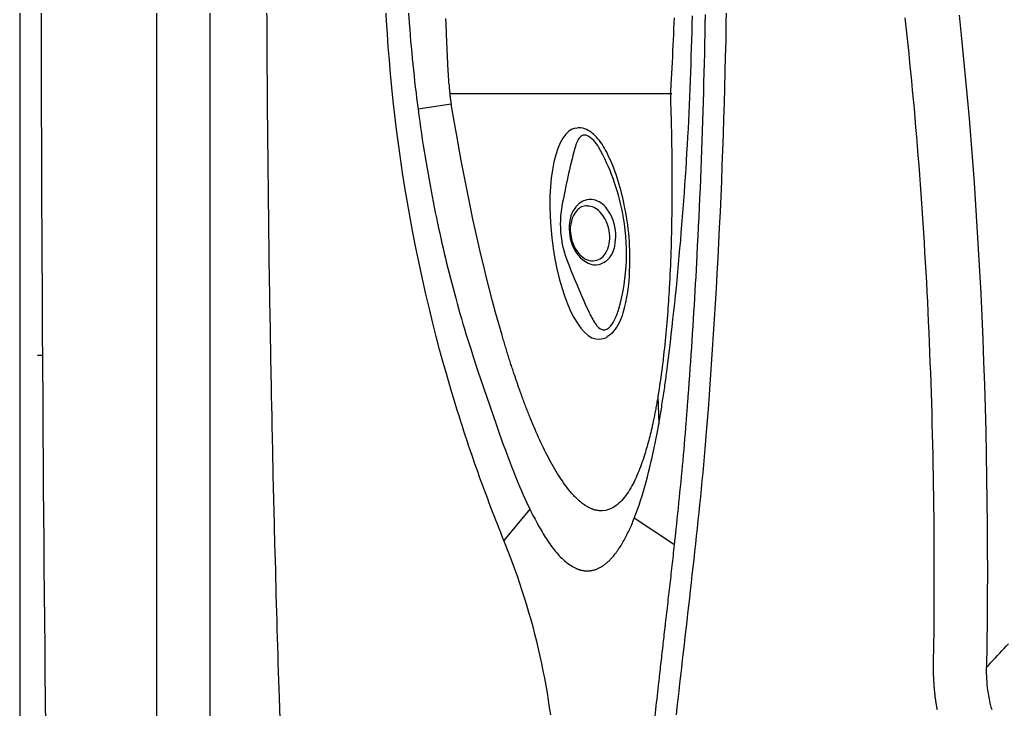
# Model space of a CAD drawing. Extents: x 941 to 1034, y 781 to 934.
# Drawn here: x 941.38 to 955.29, y 834.72 to 844.42 of the extents above; entities that cross this region are included whole.
import ezdxf

# ---------------------------------------------------------------- set-up
doc = ezdxf.new("R2010")
doc.units = 0
doc.header["$MEASUREMENT"] = 0
doc.layers.add('1', color=4, linetype='Continuous')

# ---------------------------------------------------------------- blocks, each defined once
blk = doc.blocks.new('ENVOY')
at = {"layer": '1', "color": 3, "linetype": 'Continuous'}
for p, q in [((1.924, 77.052), (1.924, 12.055)), ((9.178, 41.814), (6.056, 41.814)), ((6.073, 41.665), (5.606, 41.595)), ((8.982, 37.555), (8.993, 37.163)), ((7.181, 35.966), (6.815, 35.524)), ((9.215, 35.463), (8.649, 35.84))]:
    blk.add_line(p, q, dxfattribs=at)
at = {"layer": '1', "color": 4}
blk.add_lwpolyline([(93.109, 77.107, 0.414214), (81.109, 89.107), (12, 89.107, 0.414214), (0, 77.107), (0, 12, 0.414214), (12, 0), (81.109, 0, 0.414214), (93.109, 12)], format="xyb", close=True, dxfattribs=at)
at = {"layer": '1', "color": 3, "linetype": 'Continuous'}
for points in [[(2.674, 54.768), (2.674, 52.911), (2.674, 51.054), (2.674, 49.197), (2.674, 47.34), (2.674, 45.482), (2.674, 43.625), (2.674, 41.768), (2.674, 39.911), (2.674, 38.054), (2.674, 36.197), (2.674, 34.34), (2.674, 32.482)], [(0.324, 38.13), (0.322, 38.386), (0.321, 38.643), (0.319, 38.9), (0.318, 39.157), (0.317, 39.414), (0.315, 39.671), (0.314, 39.927), (0.313, 40.184), (0.312, 40.441), (0.311, 40.698), (0.31, 40.955), (0.309, 41.212), (0.308, 41.468), (0.307, 41.725), (0.307, 41.982), (0.306, 42.239), (0.305, 42.496), (0.305, 42.753), (0.304, 43.01)], [(13.221, 42.921), (13.251, 42.636), (13.28, 42.347), (13.308, 42.056), (13.335, 41.762), (13.361, 41.465), (13.386, 41.166), (13.409, 40.863), (13.431, 40.559), (13.452, 40.251), (13.472, 39.942), (13.491, 39.63), (13.508, 39.316), (13.525, 39), (13.54, 38.682), (13.553, 38.361), (13.566, 38.04), (13.577, 37.716), (13.587, 37.391), (13.595, 37.065), (13.602, 36.737), (13.608, 36.407), (13.613, 36.077), (13.616, 35.746), (13.618, 35.413), (13.619, 35.08), (13.618, 34.746), (13.616, 34.411), (13.608, 33.741)], [(6.042, 41.943), (6.04, 41.969), (6.039, 41.994), (6.037, 42.02), (6.036, 42.045), (6.034, 42.07), (6.033, 42.096), (6.032, 42.121), (6.03, 42.147), (6.029, 42.172), (6.027, 42.198), (6.026, 42.224), (6.025, 42.249), (6.023, 42.275), (6.022, 42.301), (6.021, 42.326), (6.02, 42.352), (6.018, 42.378), (6.017, 42.404), (6.016, 42.429), (6.015, 42.455), (6.014, 42.481), (6.012, 42.507), (6.011, 42.533), (6.01, 42.559), (6.009, 42.585), (6.008, 42.611), (6.007, 42.637), (6.006, 42.663), (6.005, 42.689), (6.004, 42.715), (6.003, 42.741), (6.001, 42.767), (6, 42.793), (6, 42.819), (5.999, 42.845), (5.998, 42.871)], [(9.209, 42.882), (9.206, 42.804), (9.203, 42.726), (9.199, 42.647), (9.196, 42.569), (9.193, 42.491), (9.189, 42.413), (9.185, 42.334), (9.181, 42.256), (9.177, 42.178), (9.173, 42.1), (9.164, 41.943)], [(9.117, 37.989), (9.131, 38.097), (9.144, 38.206), (9.157, 38.315), (9.17, 38.424), (9.182, 38.534), (9.194, 38.643), (9.206, 38.753), (9.218, 38.863), (9.229, 38.973), (9.241, 39.083), (9.251, 39.193), (9.262, 39.304), (9.272, 39.415), (9.283, 39.525), (9.292, 39.636), (9.302, 39.748), (9.311, 39.859), (9.32, 39.97), (9.329, 40.082), (9.338, 40.194), (9.346, 40.306), (9.354, 40.418), (9.362, 40.53), (9.37, 40.642), (9.377, 40.754), (9.384, 40.867), (9.391, 40.979), (9.397, 41.092), (9.403, 41.205), (9.41, 41.318), (9.415, 41.431), (9.421, 41.544), (9.426, 41.657), (9.431, 41.771), (9.436, 41.884), (9.44, 41.998), (9.445, 42.111), (9.449, 42.225), (9.452, 42.338), (9.456, 42.452), (9.459, 42.566), (9.462, 42.68), (9.465, 42.794), (9.468, 42.908)], [(9.534, 39.539), (9.541, 39.673), (9.548, 39.807), (9.554, 39.941), (9.561, 40.076), (9.567, 40.21), (9.573, 40.345), (9.579, 40.48), (9.584, 40.615), (9.59, 40.75), (9.595, 40.885), (9.6, 41.021), (9.605, 41.156), (9.61, 41.292), (9.614, 41.428), (9.619, 41.564), (9.623, 41.7), (9.627, 41.836), (9.63, 41.972), (9.634, 42.109), (9.637, 42.245), (9.64, 42.382), (9.643, 42.518), (9.646, 42.655), (9.649, 42.792), (9.651, 42.929)], [(9.676, 37.163), (9.692, 37.372), (9.708, 37.582), (9.723, 37.793), (9.738, 38.004), (9.752, 38.216), (9.766, 38.429), (9.78, 38.642), (9.793, 38.856), (9.805, 39.07), (9.817, 39.285), (9.829, 39.5), (9.84, 39.716), (9.85, 39.933), (9.861, 40.149), (9.87, 40.367), (9.879, 40.584), (9.888, 40.802), (9.896, 41.021), (9.904, 41.24), (9.911, 41.459), (9.918, 41.678), (9.924, 41.898), (9.93, 42.118), (9.935, 42.339), (9.94, 42.559), (9.944, 42.78), (9.948, 43.001)], [(6.362, 36.734), (6.34, 36.799), (6.318, 36.865), (6.296, 36.93), (6.274, 36.996), (6.252, 37.063), (6.231, 37.13), (6.209, 37.199), (6.183, 37.28), (6.153, 37.376), (6.119, 37.485), (6.082, 37.607), (6.043, 37.742), (6, 37.889), (5.956, 38.047), (5.91, 38.216), (5.863, 38.396), (5.814, 38.585), (5.765, 38.784), (5.716, 38.992), (5.667, 39.209), (5.62, 39.428), (5.575, 39.645), (5.533, 39.86), (5.493, 40.073), (5.456, 40.284), (5.421, 40.494), (5.388, 40.701), (5.357, 40.907), (5.329, 41.11), (5.303, 41.311), (5.279, 41.51), (5.257, 41.707), (5.237, 41.902), (5.218, 42.095), (5.202, 42.285), (5.187, 42.472), (5.174, 42.658), (5.163, 42.841), (5.145, 43.199)], [(5.453, 43.234), (5.458, 43.147), (5.464, 43.061), (5.469, 42.976), (5.475, 42.891), (5.481, 42.806), (5.488, 42.722), (5.494, 42.638), (5.501, 42.555), (5.509, 42.473), (5.516, 42.39), (5.524, 42.309), (5.532, 42.227), (5.541, 42.146), (5.549, 42.066), (5.558, 41.986), (5.567, 41.907), (5.577, 41.828), (5.586, 41.75), (5.606, 41.595)], [(6.042, 41.943), (6.043, 41.929), (6.043, 41.916), (6.044, 41.902), (6.046, 41.888), (6.047, 41.874), (6.048, 41.86), (6.049, 41.846), (6.051, 41.832), (6.052, 41.818), (6.054, 41.804), (6.055, 41.79), (6.057, 41.776), (6.059, 41.762), (6.06, 41.748), (6.062, 41.734), (6.064, 41.721), (6.066, 41.707), (6.068, 41.693), (6.073, 41.665)], [(9.164, 41.943), (9.163, 41.929), (9.162, 41.916), (9.162, 41.902), (9.161, 41.888), (9.161, 41.874), (9.16, 41.86), (9.16, 41.846), (9.159, 41.832), (9.159, 41.818), (9.159, 41.804), (9.159, 41.79), (9.159, 41.776), (9.159, 41.762), (9.159, 41.748), (9.159, 41.734), (9.159, 41.721), (9.159, 41.707), (9.159, 41.693), (9.16, 41.665)], [(6.788, 38.417), (6.742, 38.575), (6.698, 38.734), (6.654, 38.896), (6.612, 39.058), (6.57, 39.222), (6.53, 39.387), (6.491, 39.552), (6.453, 39.718), (6.415, 39.884), (6.379, 40.05), (6.344, 40.216), (6.31, 40.381), (6.276, 40.546), (6.244, 40.71), (6.213, 40.873), (6.183, 41.035), (6.154, 41.195), (6.126, 41.354), (6.073, 41.665)], [(9.16, 41.665), (9.162, 41.601), (9.164, 41.537), (9.166, 41.473), (9.168, 41.409), (9.169, 41.345), (9.171, 41.28), (9.172, 41.216), (9.174, 41.151), (9.175, 41.086), (9.176, 41.022), (9.177, 40.957), (9.177, 40.892), (9.178, 40.827), (9.179, 40.762), (9.179, 40.697), (9.179, 40.631), (9.179, 40.566), (9.179, 40.501), (9.179, 40.371)], [(5.606, 41.595), (5.618, 41.508), (5.629, 41.422), (5.641, 41.337), (5.654, 41.253), (5.666, 41.169), (5.679, 41.086), (5.692, 41.003), (5.706, 40.921), (5.719, 40.84), (5.733, 40.76), (5.747, 40.68), (5.761, 40.601), (5.775, 40.522), (5.789, 40.445), (5.804, 40.368), (5.819, 40.292), (5.834, 40.216), (5.849, 40.142), (5.864, 40.068), (5.88, 39.994), (5.895, 39.922), (5.911, 39.85), (5.927, 39.779), (5.942, 39.709), (5.958, 39.639), (5.975, 39.57), (5.991, 39.5), (6.008, 39.43), (6.025, 39.36), (6.043, 39.289), (6.061, 39.219), (6.079, 39.148), (6.098, 39.076), (6.117, 39.005), (6.136, 38.934), (6.156, 38.862), (6.176, 38.791), (6.196, 38.719), (6.217, 38.648), (6.238, 38.577), (6.259, 38.506), (6.28, 38.435), (6.302, 38.364), (6.324, 38.293), (6.347, 38.221), (6.388, 38.096), (6.449, 37.91), (6.526, 37.68), (6.703, 37.163)], [(9.179, 40.371), (9.178, 40.306), (9.178, 40.241), (9.177, 40.175), (9.176, 40.11), (9.175, 40.045), (9.174, 39.981), (9.173, 39.916), (9.171, 39.851), (9.17, 39.786), (9.168, 39.722), (9.166, 39.657), (9.164, 39.593), (9.162, 39.529), (9.159, 39.465), (9.157, 39.401), (9.154, 39.337), (9.151, 39.273), (9.148, 39.21), (9.141, 39.084)], [(9.409, 37.554), (9.416, 37.652), (9.423, 37.75), (9.43, 37.849), (9.437, 37.947), (9.444, 38.046), (9.451, 38.144), (9.457, 38.243), (9.464, 38.342), (9.47, 38.441), (9.477, 38.54), (9.483, 38.64), (9.489, 38.739), (9.495, 38.839), (9.501, 38.938), (9.507, 39.038), (9.512, 39.138), (9.518, 39.238), (9.524, 39.339), (9.534, 39.539)], [(9.141, 39.084), (9.138, 39.037), (9.135, 38.989), (9.132, 38.942), (9.129, 38.893), (9.126, 38.845), (9.122, 38.795), (9.119, 38.746), (9.115, 38.696), (9.111, 38.645), (9.107, 38.595), (9.103, 38.544), (9.098, 38.493), (9.093, 38.441), (9.089, 38.389), (9.084, 38.337), (9.078, 38.285), (9.073, 38.233), (9.067, 38.181), (9.061, 38.128), (9.055, 38.076), (9.049, 38.024), (9.042, 37.971), (9.036, 37.919), (9.029, 37.866), (9.022, 37.814), (9.014, 37.762), (9.006, 37.71), (8.999, 37.658), (8.982, 37.555)], [(6.963, 37.857), (6.956, 37.876), (6.95, 37.894), (6.944, 37.913), (6.938, 37.932), (6.932, 37.95), (6.926, 37.968), (6.92, 37.987), (6.914, 38.005), (6.908, 38.023), (6.902, 38.042), (6.896, 38.06), (6.89, 38.079), (6.885, 38.097), (6.879, 38.116), (6.873, 38.134), (6.867, 38.153), (6.861, 38.171), (6.856, 38.19), (6.85, 38.209), (6.844, 38.228), (6.838, 38.246), (6.833, 38.265), (6.827, 38.284), (6.821, 38.303), (6.816, 38.322), (6.81, 38.341), (6.804, 38.36), (6.799, 38.379), (6.788, 38.417)], [(0.324, 38.13), (0.317, 38.129), (0.31, 38.129), (0.304, 38.129), (0.297, 38.129), (0.291, 38.129), (0.286, 38.129), (0.28, 38.129), (0.275, 38.129), (0.27, 38.128), (0.266, 38.128), (0.262, 38.128), (0.259, 38.128), (0.256, 38.128), (0.251, 38.127)], [(0.368, 32.914), (0.364, 33.287), (0.36, 33.659), (0.356, 34.032), (0.353, 34.404), (0.349, 34.777), (0.346, 35.149), (0.343, 35.522), (0.339, 35.894), (0.336, 36.267), (0.334, 36.639), (0.331, 37.012), (0.328, 37.384), (0.324, 38.13)], [(8.993, 37.163), (8.998, 37.19), (9.002, 37.217), (9.007, 37.244), (9.012, 37.271), (9.017, 37.298), (9.021, 37.326), (9.026, 37.353), (9.03, 37.38), (9.035, 37.408), (9.039, 37.435), (9.043, 37.463), (9.048, 37.49), (9.052, 37.518), (9.056, 37.545), (9.06, 37.573), (9.064, 37.6), (9.069, 37.628), (9.073, 37.656), (9.077, 37.683), (9.08, 37.711), (9.084, 37.739), (9.088, 37.767), (9.092, 37.794), (9.096, 37.822), (9.099, 37.85), (9.103, 37.878), (9.107, 37.905), (9.11, 37.933), (9.117, 37.989)], [(7.047, 37.612), (7.043, 37.624), (7.039, 37.637), (7.034, 37.649), (7.03, 37.662), (7.025, 37.674), (7.021, 37.686), (7.017, 37.699), (7.012, 37.711), (7.008, 37.723), (7.004, 37.736), (7, 37.748), (6.995, 37.76), (6.991, 37.772), (6.987, 37.784), (6.983, 37.797), (6.979, 37.809), (6.975, 37.821), (6.971, 37.833), (6.963, 37.857)], [(7.183, 37.257), (7.175, 37.274), (7.168, 37.292), (7.161, 37.31), (7.154, 37.328), (7.147, 37.346), (7.14, 37.363), (7.133, 37.381), (7.127, 37.399), (7.12, 37.417), (7.113, 37.435), (7.106, 37.452), (7.099, 37.47), (7.093, 37.488), (7.086, 37.506), (7.08, 37.523), (7.073, 37.541), (7.067, 37.559), (7.06, 37.577), (7.047, 37.612)], [(8.982, 37.555), (8.979, 37.535), (8.975, 37.515), (8.972, 37.495), (8.968, 37.475), (8.965, 37.456), (8.961, 37.436), (8.958, 37.416), (8.954, 37.397), (8.951, 37.377), (8.947, 37.358), (8.943, 37.338), (8.939, 37.319), (8.936, 37.299), (8.932, 37.28), (8.928, 37.261), (8.924, 37.242), (8.92, 37.223), (8.916, 37.204), (8.908, 37.166)], [(9.38, 37.186), (9.382, 37.204), (9.383, 37.223), (9.385, 37.241), (9.386, 37.259), (9.388, 37.278), (9.389, 37.296), (9.39, 37.315), (9.392, 37.333), (9.393, 37.351), (9.395, 37.37), (9.396, 37.388), (9.398, 37.407), (9.399, 37.425), (9.4, 37.444), (9.402, 37.462), (9.403, 37.481), (9.404, 37.499), (9.406, 37.517), (9.409, 37.554)], [(6.703, 37.163), (6.728, 37.093), (6.752, 37.023), (6.777, 36.955), (6.801, 36.888), (6.825, 36.823), (6.85, 36.758), (6.874, 36.694), (6.898, 36.631), (6.922, 36.569), (6.945, 36.509), (6.969, 36.449), (6.993, 36.391), (7.017, 36.334), (7.04, 36.278), (7.064, 36.223), (7.087, 36.169), (7.111, 36.117), (7.134, 36.065), (7.181, 35.966)], [(7.221, 37.163), (7.219, 37.167), (7.217, 37.172), (7.215, 37.177), (7.213, 37.181), (7.211, 37.186), (7.209, 37.191), (7.208, 37.195), (7.206, 37.2), (7.204, 37.205), (7.202, 37.21), (7.2, 37.214), (7.198, 37.219), (7.196, 37.224), (7.194, 37.228), (7.192, 37.233), (7.19, 37.238), (7.188, 37.243), (7.186, 37.247), (7.183, 37.257)], [(7.797, 36.161), (7.772, 36.188), (7.747, 36.217), (7.724, 36.246), (7.7, 36.276), (7.677, 36.306), (7.655, 36.337), (7.633, 36.369), (7.611, 36.401), (7.59, 36.433), (7.57, 36.465), (7.55, 36.498), (7.531, 36.53), (7.512, 36.562), (7.494, 36.594), (7.476, 36.627), (7.458, 36.66), (7.44, 36.694), (7.422, 36.728), (7.404, 36.762), (7.387, 36.797), (7.37, 36.832), (7.352, 36.868), (7.335, 36.904), (7.319, 36.94), (7.302, 36.977), (7.285, 37.013), (7.269, 37.05), (7.253, 37.088), (7.221, 37.163)], [(8.907, 37.163), (8.9, 37.133), (8.894, 37.104), (8.887, 37.075), (8.88, 37.046), (8.873, 37.018), (8.866, 36.989), (8.859, 36.961), (8.852, 36.933), (8.844, 36.906), (8.837, 36.878), (8.829, 36.851), (8.822, 36.824), (8.814, 36.796), (8.805, 36.769), (8.796, 36.74), (8.787, 36.711), (8.778, 36.682), (8.768, 36.652), (8.757, 36.623), (8.747, 36.593), (8.736, 36.563), (8.724, 36.532), (8.712, 36.502), (8.7, 36.472), (8.687, 36.442), (8.674, 36.413), (8.66, 36.383), (8.646, 36.354), (8.616, 36.297)], [(8.649, 35.84), (8.672, 35.9), (8.694, 35.962), (8.716, 36.025), (8.737, 36.089), (8.758, 36.154), (8.777, 36.22), (8.796, 36.286), (8.815, 36.354), (8.833, 36.421), (8.85, 36.489), (8.867, 36.558), (8.883, 36.626), (8.899, 36.694), (8.914, 36.763), (8.928, 36.831), (8.942, 36.898), (8.956, 36.965), (8.969, 37.032), (8.993, 37.163)], [(8.908, 37.166), (8.908, 37.166), (8.908, 37.165), (8.908, 37.165), (8.907, 37.165), (8.907, 37.165), (8.907, 37.165), (8.907, 37.165), (8.907, 37.164), (8.907, 37.164), (8.907, 37.164), (8.907, 37.164), (8.907, 37.164), (8.907, 37.164), (8.907, 37.164), (8.907, 37.163), (8.907, 37.163), (8.907, 37.163), (8.907, 37.163), (8.907, 37.163)], [(9.243, 33.071), (9.255, 33.182), (9.267, 33.293), (9.28, 33.404), (9.292, 33.514), (9.304, 33.624), (9.317, 33.734), (9.329, 33.843), (9.342, 33.953), (9.354, 34.062), (9.367, 34.171), (9.379, 34.28), (9.392, 34.388), (9.404, 34.497), (9.417, 34.606), (9.429, 34.714), (9.442, 34.823), (9.454, 34.932), (9.466, 35.041), (9.478, 35.15), (9.491, 35.259), (9.503, 35.368), (9.515, 35.478), (9.526, 35.588), (9.538, 35.698), (9.55, 35.808), (9.561, 35.919), (9.573, 36.03), (9.584, 36.141), (9.595, 36.253), (9.606, 36.365), (9.617, 36.478), (9.627, 36.591), (9.637, 36.704), (9.647, 36.818), (9.657, 36.932), (9.676, 37.163)], [(9.239, 35.686), (9.247, 35.759), (9.255, 35.833), (9.262, 35.907), (9.27, 35.981), (9.278, 36.055), (9.285, 36.129), (9.292, 36.203), (9.3, 36.278), (9.307, 36.352), (9.314, 36.427), (9.321, 36.502), (9.328, 36.577), (9.335, 36.653), (9.342, 36.728), (9.349, 36.804), (9.355, 36.88), (9.362, 36.956), (9.368, 37.032), (9.38, 37.186)], [(6.815, 35.524), (6.792, 35.581), (6.769, 35.639), (6.746, 35.696), (6.723, 35.754), (6.7, 35.813), (6.677, 35.872), (6.654, 35.931), (6.631, 35.991), (6.608, 36.051), (6.586, 36.111), (6.563, 36.172), (6.54, 36.233), (6.518, 36.294), (6.495, 36.356), (6.473, 36.418), (6.451, 36.481), (6.428, 36.544), (6.406, 36.607), (6.362, 36.734)], [(8.616, 36.297), (8.6, 36.269), (8.584, 36.241), (8.567, 36.213), (8.549, 36.187), (8.531, 36.161), (8.512, 36.137), (8.493, 36.113), (8.474, 36.091), (8.454, 36.07), (8.433, 36.05), (8.412, 36.032), (8.39, 36.015), (8.368, 36), (8.345, 35.987), (8.322, 35.975), (8.298, 35.965), (8.274, 35.956), (8.249, 35.95), (8.198, 35.944)], [(7.934, 36.037), (7.927, 36.042), (7.92, 36.048), (7.913, 36.053), (7.906, 36.059), (7.899, 36.064), (7.892, 36.07), (7.885, 36.076), (7.878, 36.082), (7.871, 36.088), (7.864, 36.094), (7.857, 36.1), (7.85, 36.107), (7.844, 36.113), (7.837, 36.12), (7.83, 36.126), (7.823, 36.133), (7.817, 36.14), (7.81, 36.147), (7.797, 36.161)], [(8.198, 35.944), (8.189, 35.943), (8.18, 35.944), (8.171, 35.944), (8.162, 35.944), (8.153, 35.945), (8.144, 35.946), (8.135, 35.947), (8.126, 35.949), (8.117, 35.951), (8.108, 35.953), (8.099, 35.955), (8.09, 35.957), (8.081, 35.96), (8.072, 35.963), (8.064, 35.966), (8.055, 35.97), (8.046, 35.973), (8.037, 35.977), (8.028, 35.981), (8.02, 35.985), (8.011, 35.989), (8.002, 35.994), (7.994, 35.999), (7.985, 36.004), (7.977, 36.009), (7.968, 36.014), (7.96, 36.02), (7.951, 36.025), (7.934, 36.037)], [(7.181, 35.966), (7.195, 35.937), (7.209, 35.908), (7.223, 35.88), (7.238, 35.852), (7.252, 35.825), (7.266, 35.798), (7.28, 35.772), (7.294, 35.746), (7.308, 35.721), (7.323, 35.696), (7.337, 35.671), (7.352, 35.646), (7.366, 35.621), (7.381, 35.597), (7.396, 35.573), (7.412, 35.549), (7.427, 35.525), (7.443, 35.502), (7.459, 35.479), (7.475, 35.457), (7.492, 35.434), (7.508, 35.413), (7.525, 35.392), (7.542, 35.371), (7.559, 35.351), (7.576, 35.331), (7.594, 35.312), (7.612, 35.293), (7.629, 35.276), (7.647, 35.259), (7.666, 35.242), (7.684, 35.226), (7.702, 35.211), (7.721, 35.197), (7.74, 35.184), (7.759, 35.172), (7.778, 35.16), (7.797, 35.15), (7.835, 35.131)], [(8.329, 35.277), (8.342, 35.292), (8.355, 35.307), (8.368, 35.322), (8.38, 35.338), (8.393, 35.354), (8.405, 35.37), (8.417, 35.387), (8.428, 35.404), (8.44, 35.421), (8.451, 35.439), (8.463, 35.457), (8.474, 35.475), (8.484, 35.493), (8.495, 35.511), (8.506, 35.53), (8.516, 35.549), (8.526, 35.568), (8.536, 35.587), (8.546, 35.607), (8.556, 35.627), (8.566, 35.647), (8.575, 35.668), (8.585, 35.688), (8.594, 35.709), (8.604, 35.73), (8.613, 35.752), (8.622, 35.773), (8.631, 35.795), (8.649, 35.84)], [(9.215, 35.463), (9.216, 35.474), (9.217, 35.485), (9.219, 35.497), (9.22, 35.508), (9.221, 35.519), (9.222, 35.53), (9.223, 35.541), (9.225, 35.552), (9.226, 35.563), (9.227, 35.574), (9.228, 35.586), (9.229, 35.597), (9.231, 35.608), (9.232, 35.619), (9.233, 35.63), (9.234, 35.641), (9.235, 35.652), (9.237, 35.664), (9.239, 35.686)], [(7.473, 33.073), (7.458, 33.176), (7.442, 33.28), (7.426, 33.383), (7.408, 33.486), (7.389, 33.589), (7.369, 33.692), (7.347, 33.795), (7.325, 33.898), (7.301, 34.001), (7.276, 34.104), (7.251, 34.206), (7.224, 34.309), (7.196, 34.411), (7.166, 34.514), (7.136, 34.616), (7.105, 34.718), (7.072, 34.82), (7.038, 34.921), (7.004, 35.023), (6.968, 35.124), (6.931, 35.225), (6.893, 35.325), (6.815, 35.524)], [(9.09, 34.359), (9.094, 34.396), (9.098, 34.432), (9.103, 34.469), (9.107, 34.506), (9.111, 34.543), (9.115, 34.579), (9.12, 34.616), (9.124, 34.653), (9.128, 34.69), (9.132, 34.727), (9.136, 34.763), (9.141, 34.8), (9.145, 34.837), (9.149, 34.874), (9.153, 34.91), (9.157, 34.947), (9.162, 34.984), (9.166, 35.021), (9.17, 35.057), (9.174, 35.094), (9.178, 35.131), (9.182, 35.168), (9.186, 35.205), (9.191, 35.242), (9.195, 35.279), (9.199, 35.315), (9.203, 35.352), (9.207, 35.389), (9.215, 35.463)], [(8.046, 35.104), (8.057, 35.106), (8.067, 35.108), (8.077, 35.11), (8.087, 35.113), (8.097, 35.116), (8.107, 35.12), (8.117, 35.123), (8.127, 35.127), (8.137, 35.132), (8.147, 35.136), (8.156, 35.141), (8.166, 35.146), (8.176, 35.151), (8.185, 35.157), (8.195, 35.163), (8.204, 35.169), (8.214, 35.175), (8.223, 35.182), (8.232, 35.188), (8.241, 35.195), (8.251, 35.203), (8.26, 35.21), (8.269, 35.218), (8.278, 35.226), (8.286, 35.234), (8.295, 35.242), (8.304, 35.251), (8.312, 35.259), (8.329, 35.277)], [(7.835, 35.131), (7.842, 35.129), (7.848, 35.126), (7.854, 35.124), (7.861, 35.121), (7.867, 35.119), (7.873, 35.117), (7.88, 35.115), (7.886, 35.113), (7.892, 35.111), (7.899, 35.11), (7.905, 35.108), (7.912, 35.107), (7.918, 35.106), (7.924, 35.104), (7.931, 35.103), (7.937, 35.102), (7.944, 35.101), (7.95, 35.101), (7.957, 35.1), (7.963, 35.1), (7.97, 35.099), (7.976, 35.099), (7.983, 35.099), (7.989, 35.099), (7.996, 35.099), (8.002, 35.099), (8.009, 35.099), (8.015, 35.1), (8.028, 35.101)], [(8.028, 35.101), (8.029, 35.101), (8.03, 35.101), (8.031, 35.101), (8.032, 35.102), (8.033, 35.102), (8.034, 35.102), (8.034, 35.102), (8.035, 35.102), (8.036, 35.102), (8.037, 35.102), (8.038, 35.102), (8.039, 35.103), (8.04, 35.103), (8.041, 35.103), (8.042, 35.103), (8.043, 35.103), (8.044, 35.103), (8.044, 35.103), (8.046, 35.104)], [(13.608, 33.741), (13.639, 33.774), (13.669, 33.808), (13.7, 33.841), (13.731, 33.874), (13.762, 33.907), (13.792, 33.941), (13.823, 33.974), (13.854, 34.007), (13.884, 34.04), (13.915, 34.073)], [(8.991, 33.488), (8.994, 33.521), (8.998, 33.554), (9.002, 33.586), (9.005, 33.619), (9.009, 33.652), (9.013, 33.684), (9.017, 33.717), (9.02, 33.75), (9.024, 33.782), (9.028, 33.815), (9.031, 33.847), (9.035, 33.88), (9.039, 33.912), (9.042, 33.945), (9.046, 33.977), (9.05, 34.01), (9.054, 34.042), (9.057, 34.075), (9.061, 34.107), (9.065, 34.139), (9.068, 34.172), (9.072, 34.204), (9.076, 34.236), (9.083, 34.301)], [(9.083, 34.301), (9.084, 34.304), (9.084, 34.307), (9.084, 34.31), (9.085, 34.312), (9.085, 34.315), (9.085, 34.318), (9.086, 34.321), (9.086, 34.324), (9.086, 34.327), (9.087, 34.33), (9.087, 34.333), (9.087, 34.336), (9.088, 34.338), (9.088, 34.341), (9.088, 34.344), (9.089, 34.347), (9.089, 34.35), (9.089, 34.353), (9.09, 34.359)], [(13.685, 33.141), (13.674, 33.18), (13.664, 33.219), (13.655, 33.259), (13.647, 33.298), (13.64, 33.338), (13.633, 33.378), (13.627, 33.418), (13.622, 33.458), (13.617, 33.498), (13.614, 33.539), (13.611, 33.579), (13.609, 33.619), (13.608, 33.66), (13.608, 33.741)], [(8.887, 32.511), (8.892, 32.561), (8.897, 32.611), (8.902, 32.66), (8.907, 32.709), (8.912, 32.759), (8.917, 32.808), (8.922, 32.857), (8.928, 32.906), (8.933, 32.955), (8.938, 33.004), (8.943, 33.052), (8.948, 33.101), (8.954, 33.15), (8.959, 33.198), (8.964, 33.247), (8.969, 33.295), (8.975, 33.343), (8.98, 33.392), (8.991, 33.488)]]:
    blk.add_lwpolyline(points, dxfattribs=at)
at = {"layer": '1', "color": 2, "linetype": 'Continuous'}
for points in [[(12.457, 42.88), (12.471, 42.755), (12.484, 42.63), (12.498, 42.504), (12.511, 42.377), (12.524, 42.249), (12.537, 42.121), (12.549, 41.993), (12.562, 41.863), (12.574, 41.733), (12.586, 41.603), (12.597, 41.472), (12.609, 41.34), (12.62, 41.208), (12.631, 41.075), (12.642, 40.942), (12.652, 40.808), (12.663, 40.674), (12.673, 40.539), (12.682, 40.403), (12.692, 40.267), (12.701, 40.131), (12.71, 39.994), (12.719, 39.857), (12.728, 39.719), (12.736, 39.581), (12.744, 39.442), (12.752, 39.303), (12.76, 39.163), (12.767, 39.023), (12.774, 38.883), (12.781, 38.742), (12.787, 38.601), (12.794, 38.459), (12.8, 38.317), (12.806, 38.174), (12.811, 38.032), (12.816, 37.889), (12.821, 37.745), (12.826, 37.602), (12.831, 37.457), (12.835, 37.313), (12.839, 37.168), (12.843, 37.023), (12.846, 36.878), (12.849, 36.733), (12.852, 36.587), (12.855, 36.441), (12.857, 36.294), (12.859, 36.148), (12.861, 36.001), (12.863, 35.854), (12.864, 35.707), (12.865, 35.559), (12.866, 35.412), (12.867, 35.264), (12.867, 35.116), (12.867, 34.968), (12.866, 34.82), (12.866, 34.672), (12.865, 34.523), (12.864, 34.374), (12.863, 34.226), (12.861, 34.077), (12.857, 33.779)], [(3.512, 39.452), (3.509, 39.662), (3.506, 39.872), (3.504, 40.082), (3.501, 40.291), (3.499, 40.501), (3.496, 40.711), (3.494, 40.921), (3.492, 41.131), (3.49, 41.341), (3.488, 41.55), (3.486, 41.76), (3.485, 41.97), (3.483, 42.18), (3.482, 42.39), (3.481, 42.6), (3.48, 42.809), (3.479, 43.019), (3.478, 43.229), (3.477, 43.649)], [(3.547, 37.436), (3.545, 37.537), (3.543, 37.638), (3.541, 37.739), (3.539, 37.839), (3.537, 37.94), (3.535, 38.041), (3.534, 38.142), (3.532, 38.243), (3.53, 38.343), (3.528, 38.444), (3.527, 38.545), (3.525, 38.646), (3.523, 38.747), (3.522, 38.847), (3.52, 38.948), (3.518, 39.049), (3.517, 39.15), (3.515, 39.251), (3.512, 39.452)], [(3.586, 35.718), (3.584, 35.804), (3.582, 35.89), (3.58, 35.976), (3.578, 36.062), (3.576, 36.147), (3.573, 36.233), (3.571, 36.319), (3.569, 36.405), (3.567, 36.491), (3.566, 36.577), (3.564, 36.663), (3.562, 36.749), (3.56, 36.835), (3.558, 36.921), (3.556, 37.007), (3.554, 37.093), (3.552, 37.178), (3.551, 37.264), (3.547, 37.436)], [(3.654, 33.318), (3.65, 33.438), (3.647, 33.558), (3.643, 33.678), (3.639, 33.798), (3.636, 33.918), (3.632, 34.038), (3.629, 34.158), (3.625, 34.278), (3.622, 34.398), (3.618, 34.518), (3.615, 34.638), (3.611, 34.758), (3.608, 34.878), (3.605, 34.998), (3.602, 35.118), (3.598, 35.238), (3.595, 35.358), (3.592, 35.478), (3.586, 35.718)], [(12.857, 33.779), (12.857, 33.763), (12.857, 33.748), (12.857, 33.732), (12.857, 33.716), (12.857, 33.7), (12.857, 33.685), (12.857, 33.669), (12.857, 33.653), (12.858, 33.638), (12.858, 33.622), (12.859, 33.606), (12.859, 33.591), (12.86, 33.575), (12.861, 33.56), (12.862, 33.544), (12.863, 33.528), (12.864, 33.513), (12.865, 33.497), (12.866, 33.482), (12.867, 33.466), (12.868, 33.451), (12.87, 33.435), (12.871, 33.42), (12.873, 33.405), (12.874, 33.389), (12.876, 33.374), (12.877, 33.359), (12.879, 33.343), (12.881, 33.328), (12.883, 33.313), (12.885, 33.298), (12.887, 33.282), (12.89, 33.267), (12.892, 33.252), (12.894, 33.237), (12.897, 33.222), (12.899, 33.207), (12.902, 33.191), (12.904, 33.176), (12.907, 33.161), (12.91, 33.146)], [(3.765, 30.266), (3.759, 30.419), (3.752, 30.571), (3.746, 30.724), (3.74, 30.876), (3.735, 31.029), (3.729, 31.182), (3.723, 31.334), (3.717, 31.487), (3.712, 31.639), (3.706, 31.792), (3.701, 31.945), (3.695, 32.097), (3.69, 32.25), (3.685, 32.402), (3.679, 32.555), (3.674, 32.708), (3.669, 32.86), (3.664, 33.013), (3.654, 33.318)]]:
    blk.add_lwpolyline(points, dxfattribs=at)
at = {"layer": '1', "color": 2}
for centre, radius, start, end in [((7.88, 41.147), 0.187, 66.5564, 106.7019), ((7.768, 40.888), 0.47, 42.1721, 66.5564), ((7.419, 40.572), 0.94, 26.4283, 42.1721), ((5.782, 39.758), 2.768, 10.3256, 26.4283), ((5.06, 39.5), 3.528, 357.1351, 12.3558), ((6.275, 39.373), 2.309, 343.8139, 358.759), ((7.843, 38.898), 0.671, 320.3827, 345.4378), ((8.244, 38.412), 0.0303, 295.6021, 340.1016), ((8.153, 38.642), 0.268, 296.5384, 320.3827), ((8.153, 38.603), 0.242, 271.2582, 295.6021)]:
    blk.add_arc(centre, radius, start, end, dxfattribs=at)
at = {"layer": '1', "color": 3}
for centre, radius, start, end in [((7.987, 41.099), 0.144, 121.5817, 151.6293), ((7.95, 41.159), 0.073, 63.0798, 121.5817), ((7.808, 40.882), 0.385, 27.3229, 63.0798), ((19.278, 38.072), 11.846, 165.462, 169.4764), ((8.337, 40.91), 0.542, 151.6293, 165.462), ((5.427, 39.544), 3.116, 11.2346, 29.0854), ((9.022, 39.978), 1.414, 169.4764, 202.8527), ((8.134, 39.971), 0.396, 141.1366, 168.8286), ((8.068, 40.025), 0.31, 111.7398, 141.1366), ((7.974, 40.064), 0.17, 85.7798, 141.0178), ((8.027, 40.126), 0.201, 75.8023, 111.7398), ((7.978, 39.98), 0.253, 42.8379, 88.1387), ((7.994, 39.997), 0.335, 37.2139, 75.8023), ((8.166, 39.908), 0.418, 141.0178, 187.7731), ((7.779, 39.795), 0.525, 5.7774, 42.8379), ((7.753, 39.814), 0.637, 2.8716, 37.2139), ((5.6, 39.574), 2.94, 344.4615, 11.3106), ((8.399, 39.919), 0.666, 168.8286, 200.534), ((8.218, 39.873), 0.465, 182.6471, 234.6998), ((7.865, 39.792), 0.441, 328.5573, 7.3277), ((7.425, 39.836), 0.965, 350.0471, 0.4701), ((8.226, 39.854), 0.481, 200.534, 241.9966), ((8.034, 39.729), 0.347, 316.707, 350.0471), ((8.06, 39.673), 0.212, 273.2426, 328.5573), ((16.849, 42.896), 9.766, 200.7957, 205.296), ((8.065, 39.687), 0.226, 237.8393, 271.7767), ((8.099, 39.614), 0.21, 241.9966, 284.4136), ((8.081, 39.685), 0.283, 284.4136, 316.707), ((8.939, 39.145), 1.012, 204.6787, 215.7064), ((7.377, 39.114), 1.106, 333.5526, 342.775), ((8.263, 38.659), 0.18, 215.7064, 243.2713), ((8.048, 38.78), 0.356, 313.0564, 333.5526), ((8.22, 38.573), 0.0834, 243.2713, 279.8529), ((8.215, 38.601), 0.111, 279.8529, 313.0564)]:
    blk.add_arc(centre, radius, start, end, dxfattribs=at)
at = {"layer": '1', "color": 2}
blk.add_ellipse((7.993, 39.844), major_axis=(0.166, -1.483), ratio=0.340983, start_param=3.141593, end_param=6.283185, dxfattribs=at)

msp = doc.modelspace()

# ---------------------------------------------------------------- block references
at = {"layer": '1'}
msp.add_blockref('ENVOY', (941.378, 801.568), dxfattribs=at)

doc.saveas('drawing.dxf')
